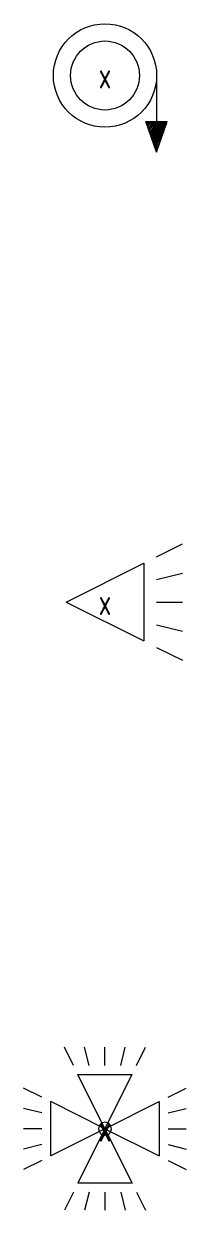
# Model space of a CAD drawing. Header units: metres. Extents: x -162 to 83385, y -62392 to -1971.
# Drawn here: x 3098 to 3413, y -15578 to -13285 of the extents above; entities that cross this region are included whole.
import ezdxf
from ezdxf.enums import TextEntityAlignment as Align

# ---------------------------------------------------------------- set-up
doc = ezdxf.new("R2010")
doc.units = ezdxf.units.M
doc.header["$LTSCALE"] = 0.5
for name, color, linetype, lineweight in [('ELIN_Attribut_01_Produkt_ID', 7, 'Continuous', 0), ('ELIN_Attribut_02_Stromkreis', 7, 'Continuous', 0), ('ELIN_Attribut_03_Verteilerbereich', 7, 'Continuous', 0), ('ELIN_Attribut_04_Montagehoehe', 7, 'Continuous', 0), ('ELIN_Attribut_05_Montageart', 7, 'Continuous', 0), ('ELIN_Attribut_06_Tuernummer', 7, 'Continuous', 0), ('ELIN_Attribut_07_Bemerkung', 7, 'Continuous', 0), ('ELIN_Attribut_08_Adresse', 7, 'Continuous', 0), ('ELIN_Attribut_10_AKZ1', 7, 'Continuous', 0), ('ELIN_Attribut_11_AKZ2', 7, 'Continuous', 0), ('ELIN_Attribut_12_Sonstiges1', 7, 'Continuous', 0), ('ELIN_Attribut_13_Sonstiges2', 7, 'Continuous', 0), ('ELIN_Attribut_14_Bauteil', 7, 'Continuous', 0), ('ELIN_Attribut_15_Ebene', 7, 'Continuous', 0), ('ELIN_Attribut_16_Raumnummer', 7, 'Continuous', 0), ('ELIN_Attribut_17_Raumname', 7, 'Continuous', 0), ('ELIN_Attribut_18_Montageabschnitt', 7, 'Continuous', 0), ('ELIN_Attribut_Basispunkt', 2, 'Continuous', 0), ('ELIN_Attribute_GEMOS', 11, 'Continuous', 0), ('ELIN_STS_DE_Schaltgeraete', 7, 'Continuous', 0), ('ELIN_STS_WA_Schaltgeraete', 7, 'Continuous', 0)]:
    doc.layers.add(name, color=color, linetype=linetype, lineweight=lineweight)
doc.layers.get('0').off()
doc.styles.add('ELIN_Attribute', font='isocp.shx', dxfattribs={"width": 0.8})

# ---------------------------------------------------------------- blocks, each defined once
blk = doc.blocks.new('ELIN_STS_ZUGTASTER')
at = {"color": 0}
for p, q in [((100, 0), (100, -148)), ((79.3, -89.2), (120.7, -89.2)), ((100, -148), (79.3, -89.2)), ((80.1, -91.4), (82.3, -89.2)), ((80.9, -93.8), (85.5, -89.2)), ((81.7, -96.2), (88.7, -89.2)), ((82.6, -98.5), (91.9, -89.2)), ((83.4, -100.9), (95.1, -89.2)), ((84.2, -103.3), (98.4, -89.2)), ((85.1, -105.6), (100, -90.7)), ((100, -90.7), (101.6, -89.2)), ((100, -93.9), (104.8, -89.2)), ((100, -97.1), (108, -89.2)), ((100, -100.3), (111.2, -89.2)), ((100, -103.6), (114.4, -89.2)), ((100, -106.8), (117.6, -89.2)), ((100, -148), (120.7, -89.2)), ((100, -110), (120.7, -89.3)), ((85.9, -108), (100, -93.9)), ((86.7, -110.4), (100, -97.1)), ((87.6, -112.8), (100, -100.3)), ((88.4, -115.1), (100, -103.6)), ((89.3, -117.5), (100, -106.8)), ((90.1, -119.9), (100, -110)), ((90.9, -122.2), (100, -113.2)), ((100, -113.2), (119, -94.2)), ((100, -116.4), (117.2, -99.2)), ((100, -119.6), (115.5, -104.1)), ((100, -122.8), (113.7, -109.1)), ((100, -126), (112, -114)), ((91.8, -124.6), (100, -116.4)), ((92.6, -127), (100, -119.6)), ((93.4, -129.4), (100, -122.8)), ((94.3, -131.7), (100, -126)), ((95.1, -134.1), (100, -129.2)), ((95.9, -136.5), (100, -132.4)), ((96.8, -138.8), (100, -135.6)), ((100, -129.2), (110.2, -119)), ((100, -132.4), (108.5, -123.9)), ((100, -135.6), (106.7, -128.9)), ((100, -138.8), (105, -133.9)), ((97.6, -141.2), (100, -138.8)), ((98.5, -143.6), (100, -142)), ((99.3, -146), (100, -145.2)), ((100, -142), (103.2, -138.8)), ((100, -145.2), (101.5, -143.8))]:
    blk.add_line(p, q, dxfattribs=at)
for radius in [100, 66.7]:
    blk.add_circle((0, 0), radius, dxfattribs=at)
at = {"layer": 'ELIN_Attribut_01_Produkt_ID', "style": 'ELIN_Attribute', "width": 0.8, "flags": 8}
blk.add_attdef('01_PRODUKT_ID', (134.8, -14.6, 0), '', height=150, dxfattribs=at)
at = {"layer": 'ELIN_Attribut_02_Stromkreis', "style": 'ELIN_Attribute', "width": 0.8, "flags": 8}
blk.add_attdef('02_STROMKREIS', (134.8, 185.4, 0), '', height=150, dxfattribs=at)
at = {"layer": 'ELIN_Attribut_03_Verteilerbereich', "style": 'ELIN_Attribute', "width": 0.8, "flags": 8}
blk.add_attdef('03_VERTEILERBEREICH', (-281.1, -404.4, 0), '', height=125, dxfattribs=at)
at = {"layer": 'ELIN_Attribut_04_Montagehoehe', "style": 'ELIN_Attribute', "width": 0.8, "flags": 8}
blk.add_attdef('04_MONTAGEHOEHE', text='', height=125, dxfattribs=at).set_placement((-138.5, -14.6, 0), align=Align.RIGHT)
at = {"layer": 'ELIN_Attribut_05_Montageart', "style": 'ELIN_Attribute', "width": 0.8, "flags": 8}
blk.add_attdef('05_MONTAGEART', (134.8, -204.4, 0), '', height=125, dxfattribs=at)
at = {"layer": 'ELIN_Attribut_06_Tuernummer', "style": 'ELIN_Attribute', "width": 0.8, "flags": 8}
blk.add_attdef('06_TUERNUMMER', text='', height=125, dxfattribs=at).set_placement((-138.5, -214.6, 0), align=Align.RIGHT)
at = {"layer": 'ELIN_Attribut_07_Bemerkung', "style": 'ELIN_Attribute', "width": 0.8, "flags": 8}
blk.add_attdef('07_BEMERKUNG', (-281.1, -604.4, 0), '', height=125, dxfattribs=at)
at = {"layer": 'ELIN_Attribut_08_Adresse', "style": 'ELIN_Attribute', "width": 0.8, "flags": 8}
blk.add_attdef('08_ADRESSE', (-281.1, -804.4, 0), '', height=125, dxfattribs=at)
at = {"layer": 'ELIN_Attribut_10_AKZ1', "style": 'ELIN_Attribute', "width": 0.8, "flags": 8}
blk.add_attdef('10_AKZ1', (-281.1, -1204.4, 0), '', height=125, dxfattribs=at)
at = {"layer": 'ELIN_Attribut_11_AKZ2', "style": 'ELIN_Attribute', "width": 0.8, "flags": 8}
blk.add_attdef('11_AKZ2', (-281.1, -1404.4, 0), '', height=125, dxfattribs=at)
at = {"layer": 'ELIN_Attribut_12_Sonstiges1', "style": 'ELIN_Attribute', "width": 0.8, "flags": 8}
blk.add_attdef('12_SONSTIGES1', (-281.1, -1604.4, 0), '', height=125, dxfattribs=at)
at = {"layer": 'ELIN_Attribut_13_Sonstiges2', "style": 'ELIN_Attribute', "width": 0.8, "flags": 8}
blk.add_attdef('13_SONSTIGES2', (-281.1, -1804.4, 0), '', height=125, dxfattribs=at)
at = {"layer": 'ELIN_Attribut_14_Bauteil', "style": 'ELIN_Attribute', "width": 0.8, "flags": 8}
blk.add_attdef('14_BAUTEIL', (-281.1, -2004.4, 0), '', height=125, dxfattribs=at)
at = {"layer": 'ELIN_Attribut_15_Ebene', "style": 'ELIN_Attribute', "width": 0.8, "flags": 8}
blk.add_attdef('15_EBENE', (-281.1, -2204.4, 0), '', height=125, dxfattribs=at)
at = {"layer": 'ELIN_Attribut_16_Raumnummer', "style": 'ELIN_Attribute', "width": 0.8, "flags": 8}
blk.add_attdef('16_RAUMNUMMER', (-281.1, -2404.4, 0), '', height=125, dxfattribs=at)
at = {"layer": 'ELIN_Attribut_17_Raumname', "style": 'ELIN_Attribute', "width": 0.8, "flags": 8}
blk.add_attdef('17_RAUMNAME', (-281.1, -2604.4, 0), '', height=125, dxfattribs=at)
at = {"layer": 'ELIN_Attribut_18_Montageabschnitt', "style": 'ELIN_Attribute', "width": 0.8, "flags": 8}
blk.add_attdef('18_MONTAGEABSCHNITT', (-281.1, -2804.4, 0), '', height=125, dxfattribs=at)
at = {"layer": 'ELIN_Attribut_Basispunkt', "style": 'ELIN_Attribute', "width": 0.8, "flags": 8}
blk.add_attdef('Basispunkt', text='', height=50, dxfattribs=at).set_placement((0, 0), align=Align.MIDDLE)
at = {"layer": 'ELIN_Attribute_GEMOS', "style": 'ELIN_Attribute', "width": 0.6}
for tag, p in [('G01_PRO02ID', (1620.5, 183.6)), ('G02_BEZEICHNUNG', (1620.5, -14.6, 0)), ('G03_DESCRIPTION', (1620.5, -204.4, 0)), ('G04_GEMOS-SYMBOL', (1623.8, -404.4, 0)), ('G05_GEMOS-TYP', (1623.8, -604.4, 0)), ('G06_ORTSKENNUNG', (1620.5, -804.4, 0)), ('G08_FREI1', (1620.5, -1004.4, 0)), ('G08_FREI2', (1620.5, -1204.4, 0))]:
    blk.add_attdef(tag, p, '', height=125, dxfattribs=at)
blk = doc.blocks.new('ELIN_STS_BEWEGUNGSMELDER')
at = {"color": 0}
for p, q in [((175, 87.5), (225, 112.5)), ((0, 0), (150, 75)), ((150, 75), (150, -75)), ((175, 43.7), (225, 56.2)), ((0, 0), (150, -75)), ((175, 0), (225, 0)), ((175, -43.7), (225, -56.2)), ((175, -87.5), (225, -112.5))]:
    blk.add_line(p, q, dxfattribs=at)
at = {"layer": 'ELIN_Attribut_01_Produkt_ID', "style": 'ELIN_Attribute', "width": 0.8, "flags": 8}
blk.add_attdef('01_PRODUKT_ID', (244.4, -14.6, 0), '', height=150, dxfattribs=at)
at = {"layer": 'ELIN_Attribut_02_Stromkreis', "style": 'ELIN_Attribute', "width": 0.8, "flags": 8}
blk.add_attdef('02_STROMKREIS', (243.4, 185.4, 0), '', height=150, dxfattribs=at)
at = {"layer": 'ELIN_Attribut_03_Verteilerbereich', "style": 'ELIN_Attribute', "width": 0.8, "flags": 8}
blk.add_attdef('03_VERTEILERBEREICH', (-172.5, -404.4, 0), '', height=125, dxfattribs=at)
at = {"layer": 'ELIN_Attribut_04_Montagehoehe', "style": 'ELIN_Attribute', "width": 0.8, "flags": 8}
blk.add_attdef('04_MONTAGEHOEHE', text='', height=125, dxfattribs=at).set_placement((-29.9, -14.6, 0), align=Align.RIGHT)
at = {"layer": 'ELIN_Attribut_05_Montageart', "style": 'ELIN_Attribute', "width": 0.8, "flags": 8}
blk.add_attdef('05_MONTAGEART', (243.4, -204.4, 0), '', height=125, dxfattribs=at)
at = {"layer": 'ELIN_Attribut_06_Tuernummer', "style": 'ELIN_Attribute', "width": 0.8, "flags": 8}
blk.add_attdef('06_TUERNUMMER', text='', height=125, dxfattribs=at).set_placement((-29.9, -214.6, 0), align=Align.RIGHT)
at = {"layer": 'ELIN_Attribut_07_Bemerkung', "style": 'ELIN_Attribute', "width": 0.8, "flags": 8}
blk.add_attdef('07_BEMERKUNG', (-172.5, -604.4, 0), '', height=125, dxfattribs=at)
at = {"layer": 'ELIN_Attribut_08_Adresse', "style": 'ELIN_Attribute', "width": 0.8, "flags": 8}
blk.add_attdef('08_ADRESSE', (-172.5, -804.4, 0), '', height=125, dxfattribs=at)
at = {"layer": 'ELIN_Attribut_10_AKZ1', "style": 'ELIN_Attribute', "width": 0.8, "flags": 8}
blk.add_attdef('10_AKZ1', (-172.5, -1204.4, 0), '', height=125, dxfattribs=at)
at = {"layer": 'ELIN_Attribut_11_AKZ2', "style": 'ELIN_Attribute', "width": 0.8, "flags": 8}
blk.add_attdef('11_AKZ2', (-172.5, -1404.4, 0), '', height=125, dxfattribs=at)
at = {"layer": 'ELIN_Attribut_12_Sonstiges1', "style": 'ELIN_Attribute', "width": 0.8, "flags": 8}
blk.add_attdef('12_SONSTIGES1', (-172.5, -1604.4, 0), '', height=125, dxfattribs=at)
at = {"layer": 'ELIN_Attribut_13_Sonstiges2', "style": 'ELIN_Attribute', "width": 0.8, "flags": 8}
blk.add_attdef('13_SONSTIGES2', (-172.5, -1804.4, 0), '', height=125, dxfattribs=at)
at = {"layer": 'ELIN_Attribut_14_Bauteil', "style": 'ELIN_Attribute', "width": 0.8, "flags": 8}
blk.add_attdef('14_BAUTEIL', (-172.5, -2004.4, 0), '', height=125, dxfattribs=at)
at = {"layer": 'ELIN_Attribut_15_Ebene', "style": 'ELIN_Attribute', "width": 0.8, "flags": 8}
blk.add_attdef('15_EBENE', (-172.5, -2204.4, 0), '', height=125, dxfattribs=at)
at = {"layer": 'ELIN_Attribut_16_Raumnummer', "style": 'ELIN_Attribute', "width": 0.8, "flags": 8}
blk.add_attdef('16_RAUMNUMMER', (-172.5, -2404.4, 0), '', height=125, dxfattribs=at)
at = {"layer": 'ELIN_Attribut_17_Raumname', "style": 'ELIN_Attribute', "width": 0.8, "flags": 8}
blk.add_attdef('17_RAUMNAME', (-172.5, -2604.4, 0), '', height=125, dxfattribs=at)
at = {"layer": 'ELIN_Attribut_18_Montageabschnitt', "style": 'ELIN_Attribute', "width": 0.8, "flags": 8}
blk.add_attdef('18_MONTAGEABSCHNITT', (-172.5, -2804.4, 0), '', height=125, dxfattribs=at)
at = {"layer": 'ELIN_Attribut_Basispunkt', "style": 'ELIN_Attribute', "width": 0.8, "flags": 8}
blk.add_attdef('Basispunkt', text='', height=50, dxfattribs=at).set_placement((75, 0), align=Align.MIDDLE)
at = {"layer": 'ELIN_Attribute_GEMOS', "style": 'ELIN_Attribute', "width": 0.6}
for tag, p in [('G01_PRO02ID', (1620.5, 183.6)), ('G02_BEZEICHNUNG', (1620.5, -14.6, 0)), ('G03_DESCRIPTION', (1620.5, -204.4, 0)), ('G04_GEMOS-SYMBOL', (1623.8, -404.4, 0)), ('G05_GEMOS-TYP', (1623.8, -604.4, 0)), ('G06_ORTSKENNUNG', (1620.5, -804.4, 0)), ('G08_FREI1', (1620.5, -1004.4, 0)), ('G08_FREI2', (1620.5, -1204.4, 0))]:
    blk.add_attdef(tag, p, '', height=125, dxfattribs=at)
blk = doc.blocks.new('ELIN_STS_BEWEGUNGSMELDER_360')
at = {"color": 0}
for p, q in [((-61.2, 122.5), (-78.7, 157.5)), ((-30.6, 122.5), (-39.4, 157.5)), ((0, 122.5), (0, 157.5)), ((30.6, 122.5), (39.4, 157.5)), ((61.2, 122.5), (78.7, 157.5)), ((-52.5, 105), (52.5, 105)), ((0, 0), (-52.5, 105)), ((0, 0), (52.5, 105)), ((-122.5, 61.2), (-157.5, 78.7)), ((122.5, 61.2), (157.5, 78.7)), ((-105, -52.5), (-105, 52.5)), ((0, 0), (-105, 52.5)), ((0, 0), (105, 52.5)), ((105, 52.5), (105, -52.5)), ((-122.5, 30.6), (-157.5, 39.4)), ((122.5, 30.6), (157.5, 39.4)), ((-122.5, 0), (-157.5, 0)), ((0, 0), (-105, -52.5)), ((0, 0), (-52.5, -105)), ((0, 0), (105, -52.5)), ((0, 0), (52.5, -105)), ((122.5, 0), (157.5, 0)), ((-122.5, -30.6), (-157.5, -39.4)), ((122.5, -30.6), (157.5, -39.4)), ((-122.5, -61.2), (-157.5, -78.7)), ((122.5, -61.2), (157.5, -78.7)), ((52.5, -105), (-52.5, -105)), ((-61.2, -122.5), (-78.7, -157.5)), ((-30.6, -122.5), (-39.4, -157.5)), ((0, -122.5), (0, -157.5)), ((30.6, -122.5), (39.4, -157.5)), ((61.2, -122.5), (78.7, -157.5))]:
    blk.add_line(p, q, dxfattribs=at)
for start, end in [(0, 180), (180, 0)]:
    blk.add_arc((0, 0), 12.5, start, end, dxfattribs=at)
at = {"layer": 'ELIN_Attribut_01_Produkt_ID', "style": 'ELIN_Attribute', "width": 0.8, "flags": 8}
blk.add_attdef('01_PRODUKT_ID', (202.5, -14.6, 0), '', height=150, dxfattribs=at)
at = {"layer": 'ELIN_Attribut_02_Stromkreis', "style": 'ELIN_Attribute', "width": 0.8, "flags": 8}
blk.add_attdef('02_STROMKREIS', (202.5, 185.4, 0), '', height=150, dxfattribs=at)
at = {"layer": 'ELIN_Attribut_03_Verteilerbereich', "style": 'ELIN_Attribute', "width": 0.8, "flags": 8}
blk.add_attdef('03_VERTEILERBEREICH', (-247.5, -404.4, 0), '', height=125, dxfattribs=at)
at = {"layer": 'ELIN_Attribut_04_Montagehoehe', "style": 'ELIN_Attribute', "width": 0.8, "flags": 8}
blk.add_attdef('04_MONTAGEHOEHE', text='', height=125, dxfattribs=at).set_placement((-188, -14.6, 0), align=Align.RIGHT)
at = {"layer": 'ELIN_Attribut_05_Montageart', "style": 'ELIN_Attribute', "width": 0.8, "flags": 8}
blk.add_attdef('05_MONTAGEART', (202.5, -204.4, 0), '', height=125, dxfattribs=at)
at = {"layer": 'ELIN_Attribut_06_Tuernummer', "style": 'ELIN_Attribute', "width": 0.8, "flags": 8}
blk.add_attdef('06_TUERNUMMER', text='', height=125, dxfattribs=at).set_placement((-188, -214.6, 0), align=Align.RIGHT)
at = {"layer": 'ELIN_Attribut_07_Bemerkung', "style": 'ELIN_Attribute', "width": 0.8, "flags": 8}
blk.add_attdef('07_BEMERKUNG', (-247.5, -604.4, 0), '', height=125, dxfattribs=at)
at = {"layer": 'ELIN_Attribut_08_Adresse', "style": 'ELIN_Attribute', "width": 0.8, "flags": 8}
blk.add_attdef('08_ADRESSE', (-247.5, -804.4, 0), '', height=125, dxfattribs=at)
at = {"layer": 'ELIN_Attribut_10_AKZ1', "style": 'ELIN_Attribute', "width": 0.8, "flags": 8}
blk.add_attdef('10_AKZ1', (-247.5, -1204.4, 0), '', height=125, dxfattribs=at)
at = {"layer": 'ELIN_Attribut_11_AKZ2', "style": 'ELIN_Attribute', "width": 0.8, "flags": 8}
blk.add_attdef('11_AKZ2', (-247.5, -1404.4, 0), '', height=125, dxfattribs=at)
at = {"layer": 'ELIN_Attribut_12_Sonstiges1', "style": 'ELIN_Attribute', "width": 0.8, "flags": 8}
blk.add_attdef('12_SONSTIGES1', (-247.5, -1604.4, 0), '', height=125, dxfattribs=at)
at = {"layer": 'ELIN_Attribut_13_Sonstiges2', "style": 'ELIN_Attribute', "width": 0.8, "flags": 8}
blk.add_attdef('13_SONSTIGES2', (-247.5, -1804.4, 0), '', height=125, dxfattribs=at)
at = {"layer": 'ELIN_Attribut_14_Bauteil', "style": 'ELIN_Attribute', "width": 0.8, "flags": 8}
blk.add_attdef('14_BAUTEIL', (-247.5, -2004.4, 0), '', height=125, dxfattribs=at)
at = {"layer": 'ELIN_Attribut_15_Ebene', "style": 'ELIN_Attribute', "width": 0.8, "flags": 8}
blk.add_attdef('15_EBENE', (-247.5, -2204.4, 0), '', height=125, dxfattribs=at)
at = {"layer": 'ELIN_Attribut_16_Raumnummer', "style": 'ELIN_Attribute', "width": 0.8, "flags": 8}
blk.add_attdef('16_RAUMNUMMER', (-247.5, -2404.4, 0), '', height=125, dxfattribs=at)
at = {"layer": 'ELIN_Attribut_17_Raumname', "style": 'ELIN_Attribute', "width": 0.8, "flags": 8}
blk.add_attdef('17_RAUMNAME', (-247.5, -2604.4, 0), '', height=125, dxfattribs=at)
at = {"layer": 'ELIN_Attribut_18_Montageabschnitt', "style": 'ELIN_Attribute', "width": 0.8, "flags": 8}
blk.add_attdef('18_MONTAGEABSCHNITT', (-247.5, -2804.4, 0), '', height=125, dxfattribs=at)
at = {"layer": 'ELIN_Attribut_Basispunkt', "style": 'ELIN_Attribute', "width": 0.8, "flags": 8}
blk.add_attdef('Basispunkt', text='', height=50, dxfattribs=at).set_placement((0, 0), align=Align.MIDDLE)
at = {"layer": 'ELIN_Attribute_GEMOS', "style": 'ELIN_Attribute', "width": 0.6}
for tag, p in [('G01_PRO02ID', (1620.5, 183.6)), ('G02_BEZEICHNUNG', (1620.5, -14.6, 0)), ('G03_DESCRIPTION', (1620.5, -204.4, 0)), ('G04_GEMOS-SYMBOL', (1623.8, -404.4, 0)), ('G05_GEMOS-TYP', (1623.8, -604.4, 0)), ('G06_ORTSKENNUNG', (1620.5, -804.4, 0)), ('G08_FREI1', (1620.5, -1004.4, 0)), ('G08_FREI2', (1620.5, -1204.4, 0))]:
    blk.add_attdef(tag, p, '', height=125, dxfattribs=at)

msp = doc.modelspace()

# ---------------------------------------------------------------- block references
at = {"layer": 'ELIN_STS_DE_Schaltgeraete', "lineweight": 0}
ref = msp.add_blockref('ELIN_STS_BEWEGUNGSMELDER_360', (3255.4, -15420.3), dxfattribs=at)
ref.add_attrib('Basispunkt', 'x', dxfattribs={"layer": 'ELIN_Attribut_Basispunkt', "height": 50, "style": 'ELIN_Attribute', "width": 0.8}).set_placement((3255.4, -15420.3), align=Align.MIDDLE)
at = {"layer": 'ELIN_STS_WA_Schaltgeraete', "lineweight": 0}
ref = msp.add_blockref('ELIN_STS_ZUGTASTER', (3255.4, -13384.6), dxfattribs=at)
ref.add_attrib('Basispunkt', 'x', dxfattribs={"layer": 'ELIN_Attribut_Basispunkt', "height": 50, "style": 'ELIN_Attribute', "width": 0.8}).set_placement((3255.4, -13384.6), align=Align.MIDDLE)
ref = msp.add_blockref('ELIN_STS_BEWEGUNGSMELDER', (3180.4, -14402.4), dxfattribs=at)
ref.add_attrib('Basispunkt', 'x', dxfattribs={"layer": 'ELIN_Attribut_Basispunkt', "height": 50, "style": 'ELIN_Attribute', "width": 0.8}).set_placement((3255.4, -14402.4), align=Align.MIDDLE)

doc.saveas('drawing.dxf')
